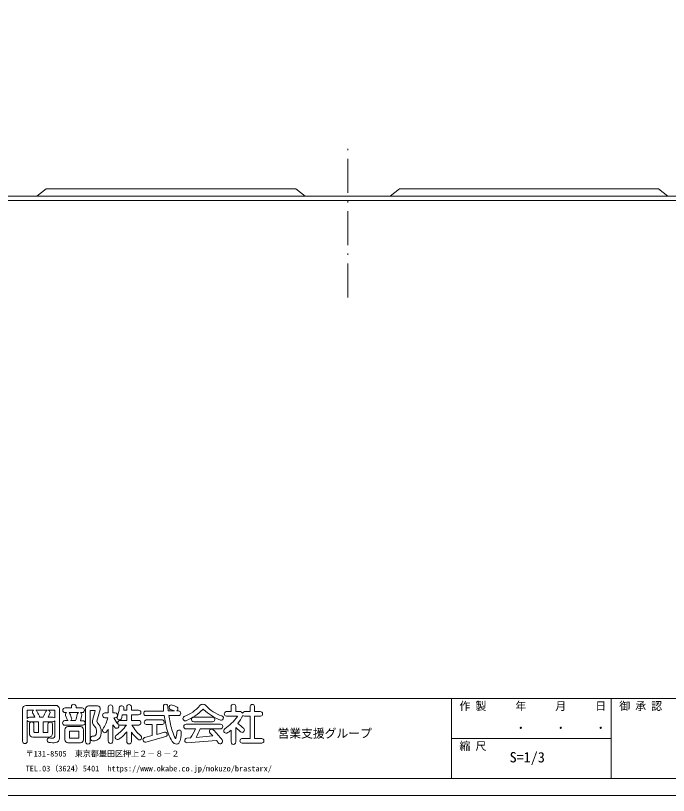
# Model space of a CAD drawing. Units: millimetres, scale not verified. Extents: x -630 to 630, y -1503 to 1503.
# Drawn here: x -245 to 101.6, y -428.2 to -14.5 of the extents above; entities that cross this region are included whole.
import ezdxf
from ezdxf.enums import TextEntityAlignment as Align

# ---------------------------------------------------------------- set-up
doc = ezdxf.new("R2010")
doc.units = ezdxf.units.MM
doc.header["$LTSCALE"] = 3
doc.linetypes.add('DASHED_DOTTED', pattern=[9.25, 6, -1.5, 0.25, -1.5])
for name, color, linetype, lineweight in [('0-C_レイヤ14', 7, 'Continuous', 18), ('0-F_0', 4, 'Continuous', 5), ('1-0_レイヤ15', 2, 'Continuous', 18)]:
    doc.layers.add(name, color=color, linetype=linetype, lineweight=lineweight)
doc.styles.add('ＭＳ ゴシック', font='')
doc.styles.get('ＭＳ ゴシック').set_extended_font_data('MS Gothic')

msp = doc.modelspace()

# ---------------------------------------------------------------- linework, layer by layer
at = {"layer": '0-C_レイヤ14'}
for p, q in [((-223.663, -380.394), (-239.345, -380.394)), ((-241.246, -382.338), (-241.246, -399.489)), ((-238.787, -383.168), (-238.787, -387.432)), ((-235.435, -382.861), (-238.481, -382.861)), ((-227.992, -382.865), (-234.135, -382.865)), ((-224.484, -382.861), (-227.638, -382.861)), ((-224.182, -387.069), (-224.186, -383.185)), ((-221.719, -397.934), (-221.719, -382.252)), ((-218.695, -384.239), (-218.008, -384.239)), ((-211.559, -384.239), (-216.557, -384.235)), ((-210.479, -384.239), (-209.623, -384.239)), ((-207.809, -399.61), (-207.809, -382.243)), ((-206.254, -380.688), (-201.489, -380.684)), ((-205.346, -383.293), (-205.32, -399.588)), ((-202.811, -383.146), (-205.217, -383.151)), ((-203.964, -387.643), (-202.694, -383.293)), ((-200.033, -382.632), (-201.795, -388.723)), ((-166.399, -383.418), (-175.882, -383.41)), ((-158.451, -383.332), (-159.444, -383.332)), ((-238.783, -399.489), (-238.787, -388.348)), ((-237.643, -386.654), (-234.757, -386.654)), ((-232.346, -386.654), (-230.32, -386.654)), ((-224.169, -388.672), (-224.182, -396.983)), ((-217.054, -388.49), (-218.872, -388.49)), ((-218.432, -385.704), (-217.572, -387.864)), ((-215.788, -388.494), (-213.092, -388.477)), ((-209.321, -388.516), (-210.53, -388.516)), ((-197.633, -386.918), (-195.948, -386.918)), ((-192.838, -386.918), (-192.103, -386.918)), ((-166.961, -388.127), (-175.601, -388.127)), ((-150.234, -386.611), (-140.428, -386.611)), ((-133.01, -386.097), (-127.385, -386.11)), ((-237.66, -390.33), (-237.66, -395.342)), ((-235.198, -394.478), (-235.198, -390.33)), ((-227.81, -390.33), (-227.81, -394.478)), ((-225.348, -395.342), (-225.348, -390.33)), ((-218.868, -390.935), (-209.321, -390.935)), ((-217.187, -391.674), (-210.491, -391.674)), ((-195.767, -392.983), (-195.775, -399.23)), ((-193.313, -399.23), (-193.313, -390.676)), ((-189.576, -390.866), (-186.163, -390.866)), ((-183.226, -390.823), (-179.554, -390.823)), ((-154.433, -390.374), (-136.203, -390.374)), ((-149.508, -392.879), (-154.433, -392.879)), ((-140.428, -389.116), (-150.234, -389.116)), ((-136.203, -392.879), (-147.046, -392.879)), ((-218.829, -398.586), (-218.829, -393.316)), ((-216.319, -397.623), (-216.319, -394.253)), ((-216.19, -394.123), (-211.481, -394.123)), ((-211.351, -394.253), (-211.351, -397.623)), ((-208.893, -393.316), (-208.893, -398.586)), ((-185.947, -394.408), (-185.947, -399.679)), ((-183.485, -399.679), (-183.485, -394.624)), ((-175.903, -399.878), (-165.181, -396.962)), ((-149.15, -397.424), (-140.298, -396.607)), ((-130.552, -393.458), (-130.543, -399.791)), ((-235.759, -397.199), (-227.292, -397.199)), ((-210.491, -400.314), (-217.187, -400.314)), ((-211.481, -397.752), (-216.19, -397.752)), ((-154.131, -397.804), (-152.109, -397.631)), ((-138.276, -399.044), (-154.001, -400.266)), ((-124.703, -400.396), (-114.292, -400.4))]:
    msp.add_line(p, q, dxfattribs=at)
for points in [[(-226.674, -384.17), (-227.681, -386.658), (-225.128, -386.658)], [(-215.369, -380.999), (-215.369, -381.734), (-218.695, -381.734)], [(-209.619, -381.738), (-212.863, -381.734), (-212.863, -380.956)], [(-195.775, -381.258), (-195.775, -384.412), (-197.547, -384.412)], [(-192.147, -384.412), (-193.313, -384.412), (-193.313, -381.258)], [(-185.947, -381.146), (-185.947, -382.96), (-187.589, -382.96)], [(-179.64, -382.96), (-183.485, -382.96), (-183.485, -381.146)], [(-160.528, -383.332), (-163.937, -383.332), (-164.11, -380.999)], [(-130.543, -380.999), (-130.543, -383.721), (-133.131, -383.704)], [(-125.58, -383.729), (-128.081, -383.721), (-128.081, -380.956)], [(-120.43, -381.004), (-120.43, -383.704), (-123.372, -383.721)], [(-115.035, -383.721), (-118.102, -383.721), (-118.102, -380.956)], [(-188.323, -385.38), (-185.947, -385.38), (-185.947, -388.36), (-189.49, -388.36)], [(-179.554, -388.36), (-183.485, -388.36), (-183.485, -385.38), (-179.64, -385.38)], [(-175.86, -385.838), (-166.097, -385.838), (-165.056, -391.488)], [(-162.706, -390.434), (-163.591, -385.794), (-158.451, -385.794)], [(-123.372, -386.14), (-120.478, -386.14), (-120.478, -398.02), (-124.793, -397.998)], [(-114.292, -398.003), (-118.102, -398.02), (-118.102, -386.14), (-114.948, -386.14)], [(-237.66, -389.121), (-232.778, -389.121), (-232.778, -394.737), (-234.938, -394.737)], [(-228.07, -394.737), (-230.273, -394.737), (-230.273, -389.121), (-225.132, -389.121)], [(-175.601, -390.59), (-172.491, -390.59), (-172.491, -396.422), (-176.538, -397.519)], [(-165.881, -394.607), (-170.028, -395.774), (-170.028, -390.59), (-166.961, -390.59)], [(-128.081, -399.791), (-128.081, -392.102), (-125.489, -394.434)]]:
    msp.add_lwpolyline(points, dxfattribs=at)
for centre, radius, start, end in [((-239.293, -382.346), 1.953, 91.52137, 179.76612), ((-223.583, -382.256), 1.863, 0.12368, 92.48023), ((-214.115, -381.02), 1.254, 2.92254, 179.05298), ((-194.544, -381.361), 1.236, 4.76758, 175.23242), ((-188.698, -381.818), 1.24, 357.11096, 170.87102), ((-184.716, -381.24), 1.235, 4.34541, 175.65459), ((-165.322, -380.984), 1.212, 359.26046, 188.73563), ((-162.277, -381.431), 1.24, 69.46158, 240.98814), ((-166.415, -396.077), 16.456, 64.18811, 73.8649), ((-162.673, -367.086), 20.516, 290.42472, 319.24156), ((-145.555, -381.963), 2.164, 43.22578, 136.77422), ((-129.017, -366.627), 20.39, 222.79891, 251.56918), ((-129.311, -381.039), 1.233, 3.84542, 178.16475), ((-119.265, -381.051), 1.167, 4.68635, 177.65193), ((-238.481, -383.168), 0.307, 90, 180), ((-234.692, -383.954), 1.322, 124.20491, 211.09197), ((-244.273, -390.396), 10.226, 21.46745, 34.28199), ((-234.574, -383.68), 0.925, 34.88437, 61.65661), ((-254.149, -395.295), 23.684, 23.707, 30.84886), ((-262.556, -370.035), 36.268, 332.7262, 338.10924), ((-227.789, -384.079), 1.231, 99.48038, 154.86526), ((-227.876, -384.045), 1.208, 354.07315, 78.63102), ((-224.563, -383.233), 0.381, 7.26484, 77.96327), ((-218.665, -382.986), 1.253, 91.38273, 268.61727), ((-217.287, -385.241), 1.235, 125.75073, 202.00164), ((-217.459, -385.359), 1.442, 19.83388, 51.24147), ((-210.989, -385.428), 1.318, 115.60725, 171.69176), ((-211.053, -385.341), 1.242, 348.76276, 62.43538), ((-209.691, -382.988), 1.253, 273.11641, 86.68568), ((-206.275, -382.222), 1.534, 89.19307, 180.80693), ((-205.187, -383.308), 0.16, 100.80575, 174.64687), ((-202.835, -383.286), 0.141, 356.94656, 79.96086), ((-201.641, -382.316), 1.639, 348.88353, 84.65273), ((-197.561, -385.666), 1.254, 89.3346, 266.71553), ((-192.035, -385.663), 1.256, 266.87477, 95.10075), ((-207.587, -380.508), 17.7, 339.15725, 356.39251), ((-204.636, -380.367), 17.243, 351.34973, 354.96472), ((-179.67, -384.17), 1.21, 271.4321, 88.5679), ((-175.745, -384.623), 1.22, 96.41823, 264.60124), ((-141.866, -380.971), 24.655, 180.45639, 185.69616), ((-167.897, -400.751), 18.913, 67.07032, 74.61252), ((-159.986, -382.237), 1.222, 296.35428, 52.91184), ((-158.495, -384.563), 1.232, 272.07864, 87.92136), ((-165.493, -362.752), 28.055, 293.31325, 315.22564), ((-145.401, -382.698), 0.257, 34.0708, 133.24881), ((-125.143, -360.83), 29.56, 227.30276, 247.90212), ((-132.98, -384.896), 1.202, 97.21838, 268.56832), ((-125.788, -385.264), 1.549, 32.23894, 82.2679), ((-123.373, -384.931), 1.211, 89.97852, 155.94325), ((-115.033, -384.932), 1.211, 273.99544, 90.09538), ((-237.63, -387.868), 1.253, 202.49483, 268.61866), ((-237.572, -387.989), 1.337, 93.00974, 155.36251), ((-233.725, -386.388), 1.404, 349.08122, 25.99767), ((-225.118, -387.894), 1.227, 269.34312, 320.66253), ((-225.125, -387.948), 1.29, 42.98925, 90.10932), ((-218.767, -389.712), 1.227, 94.90973, 265.29273), ((-216.309, -387.346), 1.365, 202.28042, 236.94095), ((-258.612, -402.28), 45.936, 19.11499, 22.27184), ((-216.272, -387.51), 1.097, 296.18107, 14.36857), ((-250.438, -377.546), 38.913, 343.6861, 348.6012), ((-249.898, -377.632), 40.845, 344.54586, 348.77564), ((-209.252, -389.726), 1.212, 266.72951, 93.27049), ((-200.483, -388.825), 3.676, 161.24678, 223.83895), ((-200.382, -388.746), 1.414, 179.07709, 221.46828), ((-216.591, -381.512), 21.339, 327.12265, 345.32466), ((-181.194, -381.568), 12.814, 204.67734, 223.67663), ((-189.852, -386.945), 1.201, 173.31008, 341.63231), ((-189.497, -389.614), 1.254, 89.64809, 220.04225), ((-210.377, -381.98), 22.314, 346.14401, 351.23613), ((-179.64, -389.592), 1.234, 274.01418, 85.98582), ((-175.376, -389.358), 1.252, 100.34023, 259.65977), ((-167.345, -389.358), 1.29, 287.34258, 72.65742), ((-154.868, -387.372), 1.24, 121.32112, 292.70421), ((-150.285, -387.864), 1.254, 87.68033, 272.31967), ((-140.458, -387.864), 1.253, 271.38273, 88.61727), ((-135.824, -387.109), 1.193, 248.41729, 72.41472), ((-147.936, -371.715), 25.328, 303.50004, 324.81876), ((-127.408, -386.284), 0.175, 351.89287, 82.63993), ((-149.845, -372.32), 28.857, 322.15665, 332.03779), ((-125.798, -385.272), 1.553, 338.12543, 344.02528), ((-123.372, -384.93), 1.21, 219.47297, 269.97158), ((-236.429, -390.426), 1.235, 4.43221, 175.56779), ((-226.579, -390.49), 1.242, 7.39703, 172.60297), ((-217.222, -393.281), 1.607, 88.76802, 181.23198), ((-210.565, -393.344), 1.672, 0.98795, 87.48426), ((-206.463, -394.411), 4.507, 341.65909, 42.40906), ((-206.113, -394.426), 6.658, 335.50528, 45.43515), ((-214.197, -381.823), 21.546, 324.04593, 328.80419), ((-184.553, -385.366), 10.244, 211.22143, 221.43223), ((-191.337, -391.29), 1.238, 223.67041, 38.68261), ((-203.772, -378.787), 21.353, 304.44882, 325.55118), ((-191.335, -391.294), 1.238, 44.85856, 45.14144), ((-189.499, -389.613), 1.255, 225.99999, 266.48015), ((-164.419, -380.061), 21.668, 209.77834, 229.39494), ((-141.049, -386.642), 24.491, 191.41254, 211.59033), ((-136.936, -385.751), 26.192, 190.30072, 207.67707), ((-154.433, -391.626), 1.253, 90, 270), ((-167.786, -385.964), 19.543, 323.3427, 339.27593), ((-173.426, -383.426), 28.023, 330.03269, 340.28585), ((-140.899, -394.21), 1.207, 45.14508, 226.30537), ((-136.28, -391.626), 1.255, 273.55173, 86.44827), ((-133.249, -393.863), 1.247, 124.54042, 286.97329), ((-139.361, -408.517), 22.213, 45.69908, 56.36331), ((-124.714, -393.486), 1.225, 230.72837, 44.99644), ((-235.776, -395.316), 1.884, 180.78979, 270.5273), ((-234.943, -394.482), 0.255, 179.02046, 270.97954), ((-228.113, -394.434), 0.305, 278.1301, 351.8699), ((-227.236, -395.312), 1.888, 268.29382, 359.10227), ((-225.236, -396.681), 1.097, 279.98183, 343.9926), ((-216.203, -394.24), 0.117, 83.65981, 186.34019), ((-211.502, -394.275), 0.153, 8.1301, 81.8699), ((-203.94, -397.967), 1.248, 84.72871, 257.71855), ((-203.653, -395.087), 1.646, 263.97953, 333.17799), ((-197.652, -393.7), 1.184, 149.27417, 319.21124), ((-190.849, -397.315), 1.248, 132.54535, 304.77427), ((-202.41, -381.059), 21.195, 305.38173, 320.96233), ((-165.732, -382.098), 21.727, 215.2072, 228.54854), ((-179.279, -397.481), 1.23, 227.13435, 51.99077), ((-165.722, -395.841), 1.244, 295.78577, 97.32315), ((-179.831, -392.401), 20.623, 344.4876, 354.50943), ((-158.166, -394.656), 1.17, 4.69612, 166.07914), ((-167.064, -395.393), 10.1, 330.3075, 4.7337), ((-171.386, -424.409), 41.706, 41.80591, 44.68217), ((-167.973, -422.198), 40.147, 35.72792, 45.92611), ((-137.137, -386.349), 9.691, 296.02849, 312.80824), ((-240.014, -399.433), 1.232, 182.61168, 357.38832), ((-227.056, -398.828), 1.202, 84.77933, 258.66888), ((-225.076, -389.319), 10.915, 258.2892, 277.66807), ((-225.366, -388.46), 9.306, 260.22409, 271.97492), ((-223.966, -397.917), 2.247, 278.84977, 359.57859), ((-216.993, -398.485), 1.839, 183.14265, 263.91974), ((-216.212, -397.645), 0.109, 168.084, 281.916), ((-211.571, -397.532), 0.238, 292.38014, 337.61986), ((-210.668, -398.547), 1.776, 275.71763, 358.74472), ((-206.563, -399.732), 1.251, 174.37383, 6.62086), ((-203.513, -394.884), 4.358, 260.85203, 293.52324), ((-203.379, -395.531), 3.714, 295.60443, 333.52528), ((-194.544, -399.312), 1.234, 176.18593, 3.81407), ((-184.716, -399.61), 1.233, 183.21323, 356.78677), ((-176.118, -398.67), 1.226, 110.07635, 280.06063), ((-157.99, -396.708), 4.796, 215.17554, 235.64589), ((-159.704, -398.674), 2.228, 243.5347, 309.37144), ((-160.045, -397.86), 0.103, 213.02387, 326.97613), ((-153.966, -399.03), 1.237, 97.65917, 268.36641), ((-144.201, -404.083), 7.778, 28.94873, 40.38095), ((-136.398, -399.524), 1.275, 218.54107, 37.14077), ((-129.312, -399.896), 1.236, 175.14092, 4.85908), ((-124.686, -399.195), 1.201, 95.10761, 269.22622), ((-114.366, -399.202), 1.201, 273.56412, 86.43588)]:
    msp.add_arc(centre, radius, start, end, dxfattribs=at)
at = {"layer": '0-F_0', "linetype": 'DASHED_DOTTED', "lineweight": 18}
msp.add_line((-68.651, -163.933), (-68.651, -84.964), dxfattribs=at)
at = {"layer": '0-F_0'}
for p, q in [((-228.651, -106.307), (-233.651, -110.307)), ((-228.651, -106.307), (-96.151, -106.307)), ((-96.151, -106.307), (-91.151, -110.307)), ((-41.151, -106.307), (-46.151, -110.307)), ((96.349, -106.307), (-41.151, -106.307)), ((96.349, -106.307), (101.349, -110.307)), ((-358.651, -110.307), (-68.651, -110.307)), ((221.349, -110.307), (-68.651, -110.307)), ((-343.651, -112.607), (-68.651, -112.607)), ((206.349, -112.607), (-68.651, -112.607))]:
    msp.add_line(p, q, dxfattribs=at)
at = {"layer": '1-0_レイヤ15'}
for p, q in [((591, -376.727), (-591, -376.727)), ((-13.576, -376.727), (-13.576, -419.153)), ((71.277, -376.727), (71.277, -419.153)), ((71.277, -397.94), (-13.576, -397.94)), ((591, -419.153), (-591, -419.153))]:
    msp.add_line(p, q, dxfattribs=at)
msp.add_lwpolyline([(600, 411.847), (600, -428.153), (-600, -428.153)], dxfattribs=at)

# ---------------------------------------------------------------- texts
at = {"layer": '0-F_0', "color": 7, "style": 'ＭＳ ゴシック'}
msp.add_text('S=1/3', height=5.499, dxfattribs=at).set_placement((17.325, -412.302), align=Align.BOTTOM_LEFT)
at = {"layer": '1-0_レイヤ15', "color": 7, "style": 'ＭＳ ゴシック'}
for s, height, p in [('作', 4.246, (-9.334, -384.158)), ('製', 4.246, (-0.848, -384.158)), ('年', 4.246, (20.365, -384.158)), ('月', 4.246, (41.578, -384.158)), ('日', 4.246, (62.791, -384.158)), ('御', 4.246, (75.519, -384.158)), ('承', 4.246, (84.005, -384.158)), ('認', 4.246, (92.49, -384.158)), ('営業支援グループ', 4.586, (-105.894, -398.91)), ('・', 4.246, (20.365, -395.825)), ('・', 4.246, (41.578, -395.825)), ('・', 4.246, (62.791, -395.825)), ('縮', 4.246, (-9.334, -405.371)), ('尺', 4.246, (-0.848, -405.371)), ('〒131-8505\u3000東京都墨田区押上２－８－２', 3.057, (-239.64, -408.451)), ('TEL.03（3624）5401\u3000https://www.okabe.co.jp/mokuzo/brastarx/', 3.057, (-239.64, -416.344))]:
    msp.add_text(s, height=height, dxfattribs=at).set_placement(p, align=Align.BOTTOM_LEFT)

doc.saveas('drawing.dxf')
